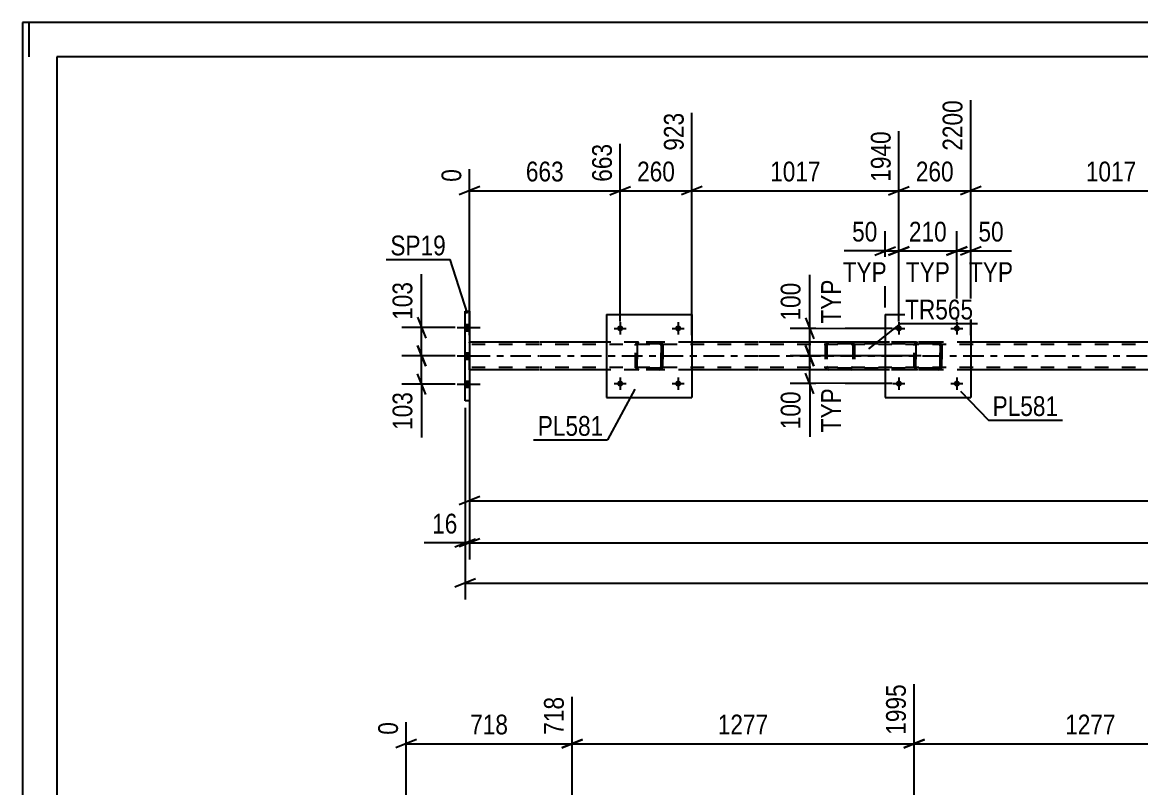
# Model space of a CAD drawing. Header units: millimetres. Extents: x 0 to 841, y 0 to 594.
# Drawn here: x 0 to 162, y 483.2 to 594 of the extents above; entities that cross this region are included whole.
import ezdxf

# ---------------------------------------------------------------- set-up
doc = ezdxf.new("R2010")
doc.units = ezdxf.units.MM
doc.linetypes.add('DXK_LINE_DOT2', pattern=[3.9198, 1.9599, -1.9599])
doc.linetypes.add('DXK_LINE_DOT3', pattern=[5.9187, 2.979, -0.9799, 0.9799, -0.9799])
doc.styles.add('Arial Narrow', font='ARIALN.TTF', dxfattribs={"height": 0.2})

# ---------------------------------------------------------------- blocks, each defined once
blk = doc.blocks.new('Unknown-103609051-1133')
at = {"color": 5, "linetype": 'Continuous'}
for p, q in [((841, 594), (0, 594)), ((0, 594), (0, 0)), ((1, 589), (1, 594)), ((836, 589), (5, 589)), ((5, 589), (5, 5))]:
    blk.add_line(p, q, dxfattribs=at)
blk = doc.blocks.new('Part-103609051-5536 - 5463')
at = {"color": 2, "linetype": 'Continuous'}
for p, q in [((84.6, 551.69), (84.6, 539.69)), ((84.6, 551.69), (97, 551.69)), ((97, 551.69), (97, 539.69)), ((84.6, 539.69), (97, 539.69))]:
    blk.add_line(p, q, dxfattribs=at)
blk = doc.blocks.new('Bolt-103609051-5504 - 5463')
at = {"linetype": 'Continuous'}
for points in [[(87.04, 549.69, -1), (86.16, 549.69, -1)], [(95.44, 549.69, -1), (94.56, 549.69, -1)]]:
    blk.add_hatch(color=1, dxfattribs=at).paths.add_polyline_path(points)
at = {"color": 1, "linetype": 'Continuous'}
for p, q in [((85.72, 549.69), (87.48, 549.69)), ((86.6, 550.57), (86.6, 548.81)), ((94.12, 549.69), (95.88, 549.69)), ((95, 550.57), (95, 548.81))]:
    blk.add_line(p, q, dxfattribs=at)
blk = doc.blocks.new('Bolt-103609051-5505 - 5463')
at = {"linetype": 'Continuous'}
for points in [[(87.04, 541.69, -1), (86.16, 541.69, -1)], [(95.44, 541.69, -1), (94.56, 541.69, -1)]]:
    blk.add_hatch(color=1, dxfattribs=at).paths.add_polyline_path(points)
at = {"color": 1, "linetype": 'Continuous'}
for p, q in [((85.72, 541.69), (87.48, 541.69)), ((86.6, 542.57), (86.6, 540.81)), ((94.12, 541.69), (95.88, 541.69)), ((95, 542.57), (95, 540.81))]:
    blk.add_line(p, q, dxfattribs=at)
blk = doc.blocks.new('Bolt-103609051-5506 - 5463')
at = {"linetype": 'Continuous'}
for points in [[(127.42, 549.69, -1), (126.54, 549.69, -1)], [(135.82, 549.69, -1), (134.94, 549.69, -1)]]:
    blk.add_hatch(color=1, dxfattribs=at).paths.add_polyline_path(points)
at = {"color": 1, "linetype": 'Continuous'}
for p, q in [((126.1, 549.69), (127.86, 549.69)), ((126.98, 550.57), (126.98, 548.81)), ((134.5, 549.69), (136.26, 549.69)), ((135.38, 550.57), (135.38, 548.81))]:
    blk.add_line(p, q, dxfattribs=at)
blk = doc.blocks.new('Bolt-103609051-5507 - 5463')
at = {"linetype": 'Continuous'}
for points in [[(127.42, 541.69, -1), (126.54, 541.69, -1)], [(135.82, 541.69, -1), (134.94, 541.69, -1)]]:
    blk.add_hatch(color=1, dxfattribs=at).paths.add_polyline_path(points)
at = {"color": 1, "linetype": 'Continuous'}
for p, q in [((126.1, 541.69), (127.86, 541.69)), ((126.98, 542.57), (126.98, 540.81)), ((134.5, 541.69), (136.26, 541.69)), ((135.38, 542.57), (135.38, 540.81))]:
    blk.add_line(p, q, dxfattribs=at)
blk = doc.blocks.new('Part-103609051-5643 - 5463')
at = {"color": 7, "linetype": 'DXK_LINE_DOT2'}
for p, q in [((116.81, 547.69), (116.61, 547.66)), ((131.8, 547.69), (116.81, 547.69)), ((120.24, 547.66), (120.04, 547.69)), ((116.32, 547.35), (116.3, 547.21)), ((116.3, 547.21), (116.3, 544.17)), ((116.34, 547.4), (116.32, 547.35)), ((116.55, 547.21), (116.57, 547.3)), ((116.55, 547.21), (116.55, 544.17)), ((116.57, 547.3), (116.63, 547.38)), ((116.63, 547.38), (116.71, 547.43)), ((116.71, 547.43), (116.81, 547.45)), ((131.8, 547.45), (116.81, 547.45)), ((120.04, 547.45), (120.14, 547.43)), ((120.14, 547.43), (120.22, 547.38)), ((120.22, 547.38), (120.28, 547.3)), ((120.28, 547.3), (120.3, 547.21)), ((120.3, 547.21), (120.3, 544.17)), ((120.52, 547.35), (120.51, 547.4)), ((120.55, 547.21), (120.52, 547.35)), ((120.55, 547.21), (120.55, 544.17)), ((116.3, 544.17), (116.31, 544.09)), ((116.31, 544.09), (116.34, 543.99)), ((116.57, 544.11), (116.55, 544.17)), ((116.57, 544.08), (116.57, 544.11)), ((116.63, 544), (116.57, 544.08)), ((116.61, 543.73), (116.81, 543.69)), ((116.71, 543.95), (116.63, 544)), ((116.81, 543.93), (116.71, 543.95)), ((131.8, 543.93), (116.81, 543.93)), ((131.8, 543.69), (116.81, 543.69)), ((120.14, 543.95), (120.04, 543.93)), ((120.04, 543.69), (120.24, 543.73)), ((120.22, 544), (120.14, 543.95)), ((120.28, 544.08), (120.22, 544)), ((120.28, 544.11), (120.3, 544.17)), ((120.28, 544.08), (120.28, 544.11)), ((120.51, 543.99), (120.53, 544.09)), ((120.53, 544.09), (120.55, 544.17))]:
    blk.add_line(p, q, dxfattribs=at)
for centre, start, end in [((116.79, 547.19), 110.7583, 155.6801), ((120.06, 547.19), 24.3199, 69.2417), ((116.79, 544.19), 204.3199, 249.2417)]:
    blk.add_arc(centre, 0.496, start, end, dxfattribs=at)
blk = doc.blocks.new('Part-103609051-5537 - 5463')
at = {"color": 7, "linetype": 'DXK_LINE_DOT2'}
for p, q in [((89.09, 547.66), (89.28, 547.69)), ((89.28, 547.69), (89.09, 547.66)), ((92.32, 547.69), (89.28, 547.69)), ((92.32, 547.69), (92.5, 547.66)), ((92.5, 547.66), (92.32, 547.69)), ((88.8, 547.21), (88.83, 547.4)), ((88.83, 547.4), (88.8, 547.21)), ((88.8, 544.17), (88.8, 547.21)), ((88.8, 547.21), (88.8, 547.21)), ((88.8, 544.17), (88.8, 547.21)), ((89.04, 547.21), (89.05, 547.3)), ((89.05, 547.3), (89.04, 547.21)), ((89.04, 544.17), (89.04, 547.21)), ((89.04, 547.21), (89.04, 547.21)), ((89.04, 547.21), (89.04, 544.17)), ((89.05, 547.3), (89.11, 547.38)), ((89.11, 547.38), (89.05, 547.3)), ((89.11, 547.38), (89.18, 547.43)), ((89.18, 547.43), (89.11, 547.38)), ((89.28, 547.45), (89.18, 547.43)), ((92.32, 547.45), (89.28, 547.45)), ((92.32, 547.45), (92.41, 547.43)), ((92.41, 547.43), (92.49, 547.38)), ((92.49, 547.38), (92.41, 547.43)), ((92.49, 547.38), (92.54, 547.3)), ((92.54, 547.3), (92.49, 547.38)), ((92.54, 547.3), (92.56, 547.21)), ((92.56, 547.21), (92.54, 547.3)), ((92.56, 544.17), (92.56, 547.21)), ((92.56, 547.21), (92.56, 547.21)), ((92.56, 547.21), (92.56, 544.17)), ((92.76, 547.4), (92.8, 547.21)), ((92.8, 547.21), (92.76, 547.4)), ((92.8, 544.17), (92.8, 547.21)), ((92.8, 547.21), (92.8, 547.21)), ((92.8, 547.21), (92.8, 544.17)), ((88.8, 544.17), (88.8, 544.17)), ((88.83, 543.99), (88.8, 544.17)), ((88.8, 544.17), (88.83, 543.99)), ((89.04, 544.17), (89.04, 544.17)), ((89.05, 544.08), (89.04, 544.17)), ((89.04, 544.17), (89.05, 544.08)), ((89.11, 544), (89.05, 544.08)), ((89.05, 544.08), (89.11, 544)), ((89.28, 543.69), (89.09, 543.73)), ((89.09, 543.73), (89.28, 543.69)), ((89.18, 543.95), (89.11, 544)), ((89.11, 544), (89.18, 543.95)), ((89.28, 543.93), (89.18, 543.95)), ((92.32, 543.93), (89.28, 543.93)), ((92.32, 543.69), (89.28, 543.69)), ((92.41, 543.95), (92.32, 543.93)), ((92.5, 543.73), (92.32, 543.69)), ((92.32, 543.69), (92.5, 543.73)), ((92.49, 544), (92.41, 543.95)), ((92.41, 543.95), (92.49, 544)), ((92.54, 544.08), (92.49, 544)), ((92.49, 544), (92.54, 544.08)), ((92.56, 544.17), (92.54, 544.08)), ((92.54, 544.08), (92.56, 544.17)), ((92.56, 544.17), (92.56, 544.17)), ((92.8, 544.17), (92.76, 543.99)), ((92.76, 543.99), (92.8, 544.17)), ((92.8, 544.17), (92.8, 544.17))]:
    blk.add_line(p, q, dxfattribs=at)
at = {"color": 7, "linetype": 'DXK_LINE_DOT3'}
blk.add_line((90.8, 545.69), (90.8, 545.69), dxfattribs=at)
at = {"color": 7, "linetype": 'DXK_LINE_DOT2'}
for centre, start, end in [((89.28, 547.21), 112.5, 157.5), ((89.28, 547.21), 112.5, 157.5), ((92.32, 547.21), 22.5, 67.5), ((92.32, 547.21), 22.5, 67.5), ((89.28, 544.17), 202.5, 247.5), ((89.28, 544.17), 202.5, 247.5), ((92.32, 544.17), 292.5, 337.5), ((92.32, 544.17), 292.5, 337.5)]:
    blk.add_arc(centre, 0.48, start, end, dxfattribs=at)
blk = doc.blocks.new('Part-103609051-5542 - 5463')
at = {"color": 2, "linetype": 'Continuous'}
for p, q in [((124.98, 551.69), (124.98, 539.69)), ((124.98, 551.69), (137.38, 551.69)), ((137.38, 551.69), (137.38, 539.69)), ((124.98, 539.69), (137.38, 539.69))]:
    blk.add_line(p, q, dxfattribs=at)
blk = doc.blocks.new('Part-103609051-5543 - 5463')
at = {"color": 7, "linetype": 'DXK_LINE_DOT2'}
for p, q in [((129.47, 547.66), (129.66, 547.69)), ((129.66, 547.69), (129.47, 547.66)), ((132.7, 547.69), (129.66, 547.69)), ((132.7, 547.69), (132.88, 547.66)), ((132.88, 547.66), (132.7, 547.69)), ((129.18, 547.21), (129.21, 547.4)), ((129.21, 547.4), (129.18, 547.21)), ((129.18, 544.17), (129.18, 547.21)), ((129.18, 547.21), (129.18, 547.21)), ((129.18, 544.17), (129.18, 547.21)), ((129.42, 547.21), (129.43, 547.3)), ((129.43, 547.3), (129.42, 547.21)), ((129.42, 544.17), (129.42, 547.21)), ((129.42, 547.21), (129.42, 547.21)), ((129.42, 547.21), (129.42, 544.17)), ((129.43, 547.3), (129.49, 547.38)), ((129.49, 547.38), (129.43, 547.3)), ((129.49, 547.38), (129.56, 547.43)), ((129.56, 547.43), (129.49, 547.38)), ((129.66, 547.45), (129.56, 547.43)), ((132.7, 547.45), (129.66, 547.45)), ((132.7, 547.45), (132.79, 547.43)), ((132.79, 547.43), (132.87, 547.38)), ((132.87, 547.38), (132.79, 547.43)), ((132.87, 547.38), (132.92, 547.3)), ((132.92, 547.3), (132.87, 547.38)), ((132.92, 547.3), (132.94, 547.21)), ((132.94, 547.21), (132.92, 547.3)), ((132.94, 544.17), (132.94, 547.21)), ((132.94, 547.21), (132.94, 547.21)), ((132.94, 547.21), (132.94, 544.17)), ((133.14, 547.4), (133.18, 547.21)), ((133.18, 547.21), (133.14, 547.4)), ((133.18, 544.17), (133.18, 547.21)), ((133.18, 547.21), (133.18, 547.21)), ((133.18, 547.21), (133.18, 544.17)), ((129.18, 544.17), (129.18, 544.17)), ((129.21, 543.99), (129.18, 544.17)), ((129.18, 544.17), (129.21, 543.99)), ((129.42, 544.17), (129.42, 544.17)), ((129.43, 544.08), (129.42, 544.17)), ((129.42, 544.17), (129.43, 544.08)), ((129.49, 544), (129.43, 544.08)), ((129.43, 544.08), (129.49, 544)), ((129.66, 543.69), (129.47, 543.73)), ((129.47, 543.73), (129.66, 543.69)), ((129.56, 543.95), (129.49, 544)), ((129.49, 544), (129.56, 543.95)), ((129.66, 543.93), (129.56, 543.95)), ((132.7, 543.93), (129.66, 543.93)), ((132.7, 543.69), (129.66, 543.69)), ((132.79, 543.95), (132.7, 543.93)), ((132.88, 543.73), (132.7, 543.69)), ((132.7, 543.69), (132.88, 543.73)), ((132.87, 544), (132.79, 543.95)), ((132.79, 543.95), (132.87, 544)), ((132.92, 544.08), (132.87, 544)), ((132.87, 544), (132.92, 544.08)), ((132.94, 544.17), (132.92, 544.08)), ((132.92, 544.08), (132.94, 544.17)), ((132.94, 544.17), (132.94, 544.17)), ((133.18, 544.17), (133.14, 543.99)), ((133.14, 543.99), (133.18, 544.17)), ((133.18, 544.17), (133.18, 544.17))]:
    blk.add_line(p, q, dxfattribs=at)
at = {"color": 7, "linetype": 'DXK_LINE_DOT3'}
blk.add_line((131.18, 545.69), (131.18, 545.69), dxfattribs=at)
at = {"color": 7, "linetype": 'DXK_LINE_DOT2'}
for centre, start, end in [((129.66, 547.21), 112.5, 157.5), ((129.66, 547.21), 112.5, 157.5), ((132.7, 547.21), 22.5, 67.5), ((132.7, 547.21), 22.5, 67.5), ((129.66, 544.17), 202.5, 247.5), ((129.66, 544.17), 202.5, 247.5), ((132.7, 544.17), 292.5, 337.5), ((132.7, 544.17), 292.5, 337.5)]:
    blk.add_arc(centre, 0.48, start, end, dxfattribs=at)
blk = doc.blocks.new('Bolt-103609051-5697 - 5463')
at = {"linetype": 'Continuous'}
for points in [[(64.78, 549.35), (64.78, 550.23), (64.14, 550.23), (64.14, 549.35)], [(64.78, 549.35), (64.78, 550.23), (64.14, 550.23), (64.14, 549.35)], [(64.78, 549.35), (64.78, 550.23), (64.14, 550.23), (64.14, 549.35)], [(64.78, 545.25), (64.78, 546.13), (64.14, 546.13), (64.14, 545.25)], [(64.78, 545.25), (64.78, 546.13), (64.14, 546.13), (64.14, 545.25)], [(64.78, 541.15), (64.78, 542.03), (64.14, 542.03), (64.14, 541.15)], [(64.78, 541.15), (64.78, 542.03), (64.14, 542.03), (64.14, 541.15)], [(64.78, 541.15), (64.78, 542.03), (64.14, 542.03), (64.14, 541.15)]]:
    blk.add_hatch(color=1, dxfattribs=at).paths.add_polyline_path(points)
at = {"color": 1, "linetype": 'Continuous'}
for p, q in [((62.98, 549.79), (66.3, 549.79)), ((62.98, 549.79), (66.3, 549.79)), ((62.98, 549.79), (66.3, 549.79)), ((64.14, 550.23), (64.78, 550.23)), ((64.14, 550.23), (64.78, 550.23)), ((64.14, 550.23), (64.78, 550.23)), ((64.14, 549.35), (64.78, 549.35)), ((64.14, 549.35), (64.78, 549.35)), ((64.14, 549.35), (64.78, 549.35)), ((64.14, 546.13), (64.78, 546.13)), ((64.14, 546.13), (64.78, 546.13)), ((62.98, 545.69), (66.3, 545.69)), ((62.98, 545.69), (66.3, 545.69)), ((64.14, 545.25), (64.78, 545.25)), ((64.14, 545.25), (64.78, 545.25)), ((62.98, 541.59), (66.3, 541.59)), ((62.98, 541.59), (66.3, 541.59)), ((62.98, 541.59), (66.3, 541.59)), ((64.14, 542.03), (64.78, 542.03)), ((64.14, 542.03), (64.78, 542.03)), ((64.14, 542.03), (64.78, 542.03)), ((64.14, 541.15), (64.78, 541.15)), ((64.14, 541.15), (64.78, 541.15)), ((64.14, 541.15), (64.78, 541.15))]:
    blk.add_line(p, q, dxfattribs=at)
blk = doc.blocks.new('Part-103609051-5648 - 5463')
at = {"color": 2, "linetype": 'Continuous'}
for p, q in [((64.14, 552.19), (64.78, 552.19)), ((64.14, 539.19), (64.14, 552.19)), ((64.78, 552.19), (64.78, 539.19)), ((64.78, 539.19), (64.14, 539.19))]:
    blk.add_line(p, q, dxfattribs=at)
blk = doc.blocks.new('Part-103609051-5702 - 5463')
at = {"color": 2, "linetype": 'Continuous'}
for p, q in [((74.9, 547.69), (64.78, 547.69)), ((84.6, 547.69), (75, 547.69)), ((106.6, 547.69), (97, 547.69)), ((124.98, 547.69), (106.7, 547.69)), ((176.06, 547.69), (137.38, 547.69)), ((74.9, 543.69), (64.78, 543.69)), ((84.6, 543.69), (75, 543.69)), ((106.6, 543.69), (97, 543.69)), ((124.98, 543.69), (106.7, 543.69)), ((176.06, 543.69), (137.38, 543.69))]:
    blk.add_line(p, q, dxfattribs=at)
at = {"color": 7, "linetype": 'DXK_LINE_DOT2'}
for p, q in [((64.78, 543.69), (64.78, 547.69)), ((97, 547.69), (84.6, 547.69)), ((137.38, 547.69), (124.98, 547.69)), ((74.9, 547.37), (64.78, 547.37)), ((106.6, 547.37), (75, 547.37)), ((608.1, 547.37), (106.7, 547.37)), ((74.9, 544.01), (64.78, 544.01)), ((106.6, 544.01), (75, 544.01)), ((97, 543.69), (84.6, 543.69)), ((608.1, 544.01), (106.7, 544.01)), ((137.38, 543.69), (124.98, 543.69))]:
    blk.add_line(p, q, dxfattribs=at)
at = {"color": 7, "linetype": 'DXK_LINE_DOT3'}
for p, q in [((64.78, 545.69), (74.9, 545.69)), ((75, 545.69), (106.6, 545.69)), ((106.7, 545.69), (608.1, 545.69))]:
    blk.add_line(p, q, dxfattribs=at)
blk = doc.blocks.new('StraightDimension-103609051-14815 - 5463')
at = {"color": 7, "linetype": 'Continuous'}
for p, q in [((86.6, 550.69), (86.6, 576.41)), ((64.78, 548.69), (64.78, 572.75)), ((66.28, 570.22), (63.28, 569.02)), ((64.78, 569.62), (86.6, 569.62)), ((85.1, 569.02), (88.1, 570.22))]:
    blk.add_line(p, q, dxfattribs=at)
at = {"color": 0, "linetype": 'Continuous'}
for points in [[(86, 577.01), (81.8, 577.01), (81.8, 570.32), (86, 570.32)], [(64.18, 573.35), (59.98, 573.35), (59.98, 570.32), (64.18, 570.32)]]:
    blk.add_wipeout(points, dxfattribs=at)
at = {"color": 0}
blk.add_wipeout([(79.03, 570.37), (79.03, 574.57), (72.34, 574.57), (72.34, 570.37)], dxfattribs=at)
at = {"color": 3, "linetype": 'Continuous', "style": 'Arial Narrow'}
for s, height, p in [('663', 2.863, (85.4, 570.92)), ('0', 2.86, (63.58, 570.92))]:
    blk.add_text(s, height=height, rotation=90.0002, dxfattribs=at).set_placement(p)
at = {"color": 3, "style": 'Arial Narrow'}
blk.add_text('663', height=2.863, dxfattribs=at).set_placement((72.94, 570.97))
blk = doc.blocks.new('StraightDimension-103609051-5755 - 5463')
at = {"color": 7, "linetype": 'Continuous'}
for p, q in [((113.47, 551.19), (114.67, 548.19)), ((125.98, 549.69), (111.22, 549.69)), ((114.07, 545.69), (114.07, 549.69)), ((114.67, 544.19), (113.47, 547.19)), ((130.18, 545.69), (111.22, 545.69))]:
    blk.add_line(p, q, dxfattribs=at)
at = {"color": 0, "linetype": 'Continuous'}
blk.add_wipeout([(119.17, 557.36), (114.97, 557.36), (114.97, 549.77), (119.17, 549.77)], dxfattribs=at)
at = {"color": 0}
blk.add_wipeout([(113.32, 556.9), (109.12, 556.9), (109.12, 550.22), (113.32, 550.22)], dxfattribs=at)
at = {"color": 7, "linetype": 'Continuous'}
blk.add_line((114.07, 549.69), (114.07, 557.43), dxfattribs=at)
blk.add_line((114.07, 549.69), (114.07, 557.43), dxfattribs=at)
at = {"color": 3, "style": 'Arial Narrow'}
blk.add_text('100', height=2.863, rotation=90.0002, dxfattribs=at).set_placement((112.72, 550.82))
at = {"color": 3, "linetype": 'Continuous', "style": 'Arial Narrow'}
blk.add_text('TYP', height=2.863, rotation=90.0002, dxfattribs=at).set_placement((118.57, 550.37))
blk = doc.blocks.new('StraightDimension-103609051-6337 - 5463')
at = {"color": 7, "linetype": 'Continuous'}
for p, q in [((64.78, 538.19), (64.78, 516.23)), ((66.28, 519.23), (63.28, 518.03)), ((64.78, 518.63), (771.24, 518.63))]:
    blk.add_line(p, q, dxfattribs=at)
blk = doc.blocks.new('StraightDimension-103609051-5801 - 5463')
at = {"color": 7, "linetype": 'Continuous'}
for p, q in [((135.38, 550.69), (135.38, 563.76)), ((137.38, 552.69), (137.38, 563.76)), ((133.88, 560.31), (136.88, 561.51)), ((135.38, 560.91), (137.38, 560.91)), ((138.88, 561.51), (135.88, 560.31))]:
    blk.add_line(p, q, dxfattribs=at)
at = {"color": 0}
blk.add_wipeout([(142.76, 561.66), (142.76, 565.86), (137.9, 565.86), (137.9, 561.66)], dxfattribs=at)
at = {"color": 0, "linetype": 'Continuous'}
blk.add_wipeout([(144.12, 555.81), (144.12, 560.01), (136.53, 560.01), (136.53, 555.81)], dxfattribs=at)
at = {"color": 7, "linetype": 'Continuous'}
blk.add_line((137.38, 560.91), (143.28, 560.91), dxfattribs=at)
blk.add_line((137.38, 560.91), (143.28, 560.91), dxfattribs=at)
at = {"color": 3, "style": 'Arial Narrow'}
blk.add_text('50', height=2.863, dxfattribs=at).set_placement((138.5, 562.26))
at = {"color": 3, "linetype": 'Continuous', "style": 'Arial Narrow'}
blk.add_text('TYP', height=2.863, dxfattribs=at).set_placement((137.13, 556.41))
blk = doc.blocks.new('StraightDimension-103609051-6306 - 5463')
at = {"color": 7, "linetype": 'Continuous'}
for p, q in [((57.24, 547.19), (58.44, 544.19)), ((62.68, 545.69), (54.99, 545.69)), ((57.84, 541.59), (57.84, 545.69)), ((58.44, 540.09), (57.24, 543.09)), ((62.68, 541.59), (54.99, 541.59))]:
    blk.add_line(p, q, dxfattribs=at)
at = {"color": 0}
blk.add_wipeout([(57.09, 541.07), (52.89, 541.07), (52.89, 534.38), (57.09, 534.38)], dxfattribs=at)
at = {"color": 7, "linetype": 'Continuous'}
blk.add_line((57.84, 541.59), (57.84, 533.86), dxfattribs=at)
blk.add_line((57.84, 541.59), (57.84, 533.86), dxfattribs=at)
at = {"color": 3, "style": 'Arial Narrow'}
blk.add_text('103', height=2.863, rotation=90.0002, dxfattribs=at).set_placement((56.49, 534.98))
blk = doc.blocks.new('StraightDimension-103609051-6400 - 5463')
at = {"color": 7, "linetype": 'Continuous'}
for p, q in [((64.78, 542.69), (64.78, 522.32)), ((66.28, 525.32), (63.28, 524.12)), ((64.78, 524.72), (714.71, 524.72))]:
    blk.add_line(p, q, dxfattribs=at)
blk = doc.blocks.new('StraightDimension-103609051-5739 - 5463')
at = {"color": 7, "linetype": 'Continuous'}
for p, q in [((113.47, 547.19), (114.67, 544.19)), ((130.18, 545.69), (111.22, 545.69)), ((114.07, 541.69), (114.07, 545.69)), ((114.67, 540.19), (113.47, 543.19)), ((125.98, 541.69), (111.22, 541.69))]:
    blk.add_line(p, q, dxfattribs=at)
at = {"color": 0}
blk.add_wipeout([(113.32, 541.17), (109.12, 541.17), (109.12, 534.48), (113.32, 534.48)], dxfattribs=at)
at = {"color": 0, "linetype": 'Continuous'}
blk.add_wipeout([(119.17, 541.62), (114.97, 541.62), (114.97, 534.03), (119.17, 534.03)], dxfattribs=at)
at = {"color": 7, "linetype": 'Continuous'}
blk.add_line((114.07, 541.69), (114.07, 533.96), dxfattribs=at)
blk.add_line((114.07, 541.69), (114.07, 533.96), dxfattribs=at)
at = {"color": 3, "style": 'Arial Narrow'}
blk.add_text('100', height=2.863, rotation=90.0002, dxfattribs=at).set_placement((112.72, 535.08))
at = {"color": 3, "linetype": 'Continuous', "style": 'Arial Narrow'}
blk.add_text('TYP', height=2.863, rotation=90.0002, dxfattribs=at).set_placement((118.57, 534.63))
blk = doc.blocks.new('StraightDimension-103609051-5772 - 5463')
at = {"color": 7, "linetype": 'Continuous'}
for p, q in [((124.98, 552.69), (124.98, 563.76)), ((126.98, 550.69), (126.98, 563.76)), ((123.48, 560.31), (126.48, 561.51)), ((124.98, 560.91), (126.98, 560.91)), ((128.48, 561.51), (125.48, 560.31))]:
    blk.add_line(p, q, dxfattribs=at)
at = {"color": 0}
blk.add_wipeout([(124.45, 561.66), (124.45, 565.86), (119.6, 565.86), (119.6, 561.66)], dxfattribs=at)
at = {"color": 0, "linetype": 'Continuous'}
blk.add_wipeout([(125.82, 555.81), (125.82, 560.01), (118.23, 560.01), (118.23, 555.81)], dxfattribs=at)
at = {"color": 7, "linetype": 'Continuous'}
blk.add_line((124.98, 560.91), (119.07, 560.91), dxfattribs=at)
blk.add_line((124.98, 560.91), (119.07, 560.91), dxfattribs=at)
at = {"color": 3, "style": 'Arial Narrow'}
blk.add_text('50', height=2.863, dxfattribs=at).set_placement((120.2, 562.26))
at = {"color": 3, "linetype": 'Continuous', "style": 'Arial Narrow'}
blk.add_text('TYP', height=2.863, dxfattribs=at).set_placement((118.83, 556.41))
blk = doc.blocks.new('StraightDimension-103609051-5785 - 5463')
at = {"color": 7, "linetype": 'Continuous'}
for p, q in [((126.98, 550.69), (126.98, 563.76)), ((135.38, 550.69), (135.38, 563.76)), ((125.48, 560.31), (128.48, 561.51)), ((126.98, 560.91), (135.38, 560.91)), ((136.88, 561.51), (133.88, 560.31))]:
    blk.add_line(p, q, dxfattribs=at)
at = {"color": 0}
blk.add_wipeout([(134.52, 561.66), (134.52, 565.86), (127.83, 565.86), (127.83, 561.66)], dxfattribs=at)
at = {"color": 0, "linetype": 'Continuous'}
blk.add_wipeout([(134.97, 555.81), (134.97, 560.01), (127.38, 560.01), (127.38, 555.81)], dxfattribs=at)
at = {"color": 3, "style": 'Arial Narrow'}
blk.add_text('210', height=2.863, dxfattribs=at).set_placement((128.43, 562.26))
at = {"color": 3, "linetype": 'Continuous', "style": 'Arial Narrow'}
blk.add_text('TYP', height=2.863, dxfattribs=at).set_placement((127.98, 556.41))
blk = doc.blocks.new('StraightDimension-103609051-6316 - 5463')
at = {"color": 7, "linetype": 'Continuous'}
for p, q in [((57.24, 551.29), (58.44, 548.29)), ((62.68, 549.79), (54.99, 549.79)), ((57.84, 545.69), (57.84, 549.79)), ((58.44, 544.19), (57.24, 547.19)), ((62.68, 545.69), (54.99, 545.69))]:
    blk.add_line(p, q, dxfattribs=at)
at = {"color": 0}
blk.add_wipeout([(57.09, 557), (52.89, 557), (52.89, 550.32), (57.09, 550.32)], dxfattribs=at)
at = {"color": 7, "linetype": 'Continuous'}
blk.add_line((57.84, 549.79), (57.84, 557.53), dxfattribs=at)
blk.add_line((57.84, 549.79), (57.84, 557.53), dxfattribs=at)
at = {"color": 3, "style": 'Arial Narrow'}
blk.add_text('103', height=2.863, rotation=90.0002, dxfattribs=at).set_placement((56.49, 550.92))
blk = doc.blocks.new('StraightDimension-103609051-6327 - 5463')
at = {"color": 7, "linetype": 'Continuous'}
for p, q in [((64.14, 538.19), (64.14, 516.23)), ((64.78, 538.19), (64.78, 516.23)), ((62.64, 518.03), (65.64, 519.23)), ((66.28, 519.23), (63.28, 518.03)), ((64.14, 518.63), (64.78, 518.63))]:
    blk.add_line(p, q, dxfattribs=at)
at = {"color": 0}
blk.add_wipeout([(63.61, 519.38), (63.61, 523.58), (58.76, 523.58), (58.76, 519.38)], dxfattribs=at)
at = {"color": 7, "linetype": 'Continuous'}
blk.add_line((64.14, 518.63), (58.23, 518.63), dxfattribs=at)
blk.add_line((64.14, 518.63), (58.23, 518.63), dxfattribs=at)
at = {"color": 3, "style": 'Arial Narrow'}
blk.add_text('16', height=2.863, dxfattribs=at).set_placement((59.36, 519.98))
blk = doc.blocks.new('StraightDimension-103609051-6358 - 5463')
at = {"color": 7, "linetype": 'Continuous'}
for p, q in [((64.14, 538.19), (64.14, 510.4)), ((65.64, 513.4), (62.64, 512.2)), ((64.14, 512.8), (771.24, 512.8))]:
    blk.add_line(p, q, dxfattribs=at)
blk = doc.blocks.new('StraightDimension-103609051-14811 - 5463')
at = {"color": 7, "linetype": 'Continuous'}
for p, q in [((137.38, 548.69), (137.38, 582.74)), ((178.06, 550.69), (178.06, 578.24)), ((138.88, 570.22), (135.88, 569.02)), ((137.38, 569.62), (178.06, 569.62)), ((176.56, 569.02), (179.56, 570.22))]:
    blk.add_line(p, q, dxfattribs=at)
at = {"color": 0, "linetype": 'Continuous'}
blk.add_wipeout([(177.46, 578.84), (173.26, 578.84), (173.26, 570.32), (177.46, 570.32)], dxfattribs=at)
at = {"color": 0}
blk.add_wipeout([(161.97, 570.37), (161.97, 574.57), (153.46, 574.57), (153.46, 570.37)], dxfattribs=at)
at = {"color": 3, "linetype": 'Continuous', "style": 'Arial Narrow'}
blk.add_text('3217', height=2.863, rotation=90.0002, dxfattribs=at).set_placement((176.86, 570.92))
at = {"color": 3, "style": 'Arial Narrow'}
blk.add_text('1017', height=2.863, dxfattribs=at).set_placement((154.06, 570.97))
blk = doc.blocks.new('StraightDimension-103609051-14812 - 5463')
at = {"color": 7, "linetype": 'Continuous'}
for p, q in [((137.38, 548.69), (137.38, 582.74)), ((126.98, 550.69), (126.98, 578.24)), ((125.48, 569.02), (128.48, 570.22)), ((126.98, 569.62), (137.38, 569.62)), ((138.88, 570.22), (135.88, 569.02))]:
    blk.add_line(p, q, dxfattribs=at)
at = {"color": 0}
blk.add_wipeout([(135.52, 570.37), (135.52, 574.57), (128.83, 574.57), (128.83, 570.37)], dxfattribs=at)
at = {"color": 3, "style": 'Arial Narrow'}
blk.add_text('260', height=2.863, dxfattribs=at).set_placement((129.43, 570.97))
at = {"color": 0, "linetype": 'Continuous'}
blk.add_wipeout([(136.78, 583.34), (132.58, 583.34), (132.58, 574.82), (136.78, 574.82)], dxfattribs=at)
at = {"color": 3, "linetype": 'Continuous', "style": 'Arial Narrow'}
blk.add_text('2200', height=2.863, rotation=90.0002, dxfattribs=at).set_placement((136.18, 575.42))
blk = doc.blocks.new('StraightDimension-103609051-14813 - 5463')
at = {"color": 7, "linetype": 'Continuous'}
for p, q in [((97, 548.69), (97, 580.91)), ((126.98, 550.69), (126.98, 578.24)), ((98.5, 570.22), (95.5, 569.02)), ((97, 569.62), (126.98, 569.62)), ((125.48, 569.02), (128.48, 570.22))]:
    blk.add_line(p, q, dxfattribs=at)
at = {"color": 0, "linetype": 'Continuous'}
blk.add_wipeout([(126.38, 578.84), (122.18, 578.84), (122.18, 570.32), (126.38, 570.32)], dxfattribs=at)
at = {"color": 0}
blk.add_wipeout([(116.24, 570.37), (116.24, 574.57), (107.73, 574.57), (107.73, 570.37)], dxfattribs=at)
at = {"color": 3, "linetype": 'Continuous', "style": 'Arial Narrow'}
blk.add_text('1940', height=2.863, rotation=90.0002, dxfattribs=at).set_placement((125.78, 570.92))
at = {"color": 3, "style": 'Arial Narrow'}
blk.add_text('1017', height=2.863, dxfattribs=at).set_placement((108.33, 570.97))
blk = doc.blocks.new('StraightDimension-103609051-14814 - 5463')
at = {"color": 7, "linetype": 'Continuous'}
for p, q in [((97, 548.69), (97, 580.91)), ((86.6, 550.69), (86.6, 576.41)), ((85.1, 569.02), (88.1, 570.22)), ((86.6, 569.62), (97, 569.62)), ((98.5, 570.22), (95.5, 569.02))]:
    blk.add_line(p, q, dxfattribs=at)
at = {"color": 0}
blk.add_wipeout([(95.14, 570.37), (95.14, 574.57), (88.45, 574.57), (88.45, 570.37)], dxfattribs=at)
at = {"color": 3, "style": 'Arial Narrow'}
blk.add_text('260', height=2.863, dxfattribs=at).set_placement((89.05, 570.97))
at = {"color": 0, "linetype": 'Continuous'}
blk.add_wipeout([(96.4, 581.51), (92.2, 581.51), (92.2, 574.82), (96.4, 574.82)], dxfattribs=at)
at = {"color": 3, "linetype": 'Continuous', "style": 'Arial Narrow'}
blk.add_text('923', height=2.863, rotation=90.0002, dxfattribs=at).set_placement((95.8, 575.42))
blk = doc.blocks.new('StraightDimension-103609051-14133 - 3646')
at = {"color": 7, "linetype": 'Continuous'}
for p, q in [((79.63, 448.38), (79.63, 496.32)), ((55.61, 440.53), (55.61, 492.67)), ((57.11, 490.14), (54.11, 488.94)), ((55.61, 489.54), (79.63, 489.54)), ((78.13, 488.94), (81.13, 490.14))]:
    blk.add_line(p, q, dxfattribs=at)
at = {"color": 0, "linetype": 'Continuous'}
for points in [[(79.03, 496.92), (74.83, 496.92), (74.83, 490.24), (79.03, 490.24)], [(55.01, 493.27), (50.81, 493.27), (50.81, 490.24), (55.01, 490.24)]]:
    blk.add_wipeout(points, dxfattribs=at)
at = {"color": 0}
blk.add_wipeout([(70.96, 490.29), (70.96, 494.49), (64.27, 494.49), (64.27, 490.29)], dxfattribs=at)
at = {"color": 3, "linetype": 'Continuous', "style": 'Arial Narrow'}
for s, height, p in [('718', 2.863, (78.43, 490.84)), ('0', 2.86, (54.41, 490.84))]:
    blk.add_text(s, height=height, rotation=90.0002, dxfattribs=at).set_placement(p)
at = {"color": 3, "style": 'Arial Narrow'}
blk.add_text('718', height=2.863, dxfattribs=at).set_placement((64.87, 490.89))
blk = doc.blocks.new('StraightDimension-103609051-14132 - 3646')
at = {"color": 7, "linetype": 'Continuous'}
for p, q in [((129.18, 448.38), (129.18, 498.15)), ((79.63, 448.38), (79.63, 496.32)), ((81.13, 490.14), (78.13, 488.94)), ((79.63, 489.54), (129.18, 489.54)), ((127.68, 488.94), (130.68, 490.14))]:
    blk.add_line(p, q, dxfattribs=at)
at = {"color": 0, "linetype": 'Continuous'}
blk.add_wipeout([(128.58, 498.75), (124.38, 498.75), (124.38, 490.24), (128.58, 490.24)], dxfattribs=at)
at = {"color": 0}
blk.add_wipeout([(108.66, 490.29), (108.66, 494.49), (100.14, 494.49), (100.14, 490.29)], dxfattribs=at)
at = {"color": 3, "linetype": 'Continuous', "style": 'Arial Narrow'}
blk.add_text('1995', height=2.863, rotation=90.0002, dxfattribs=at).set_placement((127.98, 490.84))
at = {"color": 3, "style": 'Arial Narrow'}
blk.add_text('1277', height=2.863, dxfattribs=at).set_placement((100.74, 490.89))
blk = doc.blocks.new('StraightDimension-103609051-14131 - 3646')
at = {"color": 7, "linetype": 'Continuous'}
for p, q in [((129.18, 448.38), (129.18, 498.15)), ((180.26, 448.38), (180.26, 498.15)), ((130.68, 490.14), (127.68, 488.94)), ((129.18, 489.54), (180.26, 489.54)), ((178.76, 488.94), (181.76, 490.14))]:
    blk.add_line(p, q, dxfattribs=at)
at = {"color": 0, "linetype": 'Continuous'}
blk.add_wipeout([(179.66, 498.75), (175.46, 498.75), (175.46, 490.24), (179.66, 490.24)], dxfattribs=at)
at = {"color": 0}
blk.add_wipeout([(158.97, 490.29), (158.97, 494.49), (150.46, 494.49), (150.46, 490.29)], dxfattribs=at)
at = {"color": 3, "linetype": 'Continuous', "style": 'Arial Narrow'}
blk.add_text('3272', height=2.863, rotation=90.0002, dxfattribs=at).set_placement((179.06, 490.84))
at = {"color": 3, "style": 'Arial Narrow'}
blk.add_text('1277', height=2.863, dxfattribs=at).set_placement((151.06, 490.89))
blk = doc.blocks.new('Mark-103609051-5532 - 5463')
at = {"color": 0}
blk.add_wipeout([(84.17, 534.13), (84.17, 537.13), (74.66, 537.13), (74.66, 534.13)], dxfattribs=at)
blk.add_wipeout([(84.17, 534.13), (84.17, 537.13), (74.66, 537.13), (74.66, 534.13)], dxfattribs=at)
at = {"color": 30, "linetype": 'Continuous'}
for p in [(88.7, 540.86), (74.06, 533.53)]:
    blk.add_line(p, (84.77, 533.53), dxfattribs=at)
at = {"color": 3, "style": 'Arial Narrow'}
blk.add_text('PL581', height=2.863, dxfattribs=at).set_placement((74.66, 534.13))
blk = doc.blocks.new('Mark-103609051-5538 - 5463')
at = {"color": 0}
blk.add_wipeout([(150.06, 537), (150.06, 540), (140.55, 540), (140.55, 537)], dxfattribs=at)
blk.add_wipeout([(150.06, 537), (150.06, 540), (140.55, 540), (140.55, 537)], dxfattribs=at)
at = {"color": 30, "linetype": 'Continuous'}
for p, q in [((135.89, 540.59), (139.95, 536.4)), ((139.95, 536.4), (150.66, 536.4))]:
    blk.add_line(p, q, dxfattribs=at)
at = {"color": 3, "style": 'Arial Narrow'}
blk.add_text('PL581', height=2.863, dxfattribs=at).set_placement((140.55, 537))
blk = doc.blocks.new('Mark-103609051-5644 - 5463')
at = {"color": 0}
blk.add_wipeout([(61.35, 560.26), (61.35, 563.26), (53.31, 563.26), (53.31, 560.26)], dxfattribs=at)
blk.add_wipeout([(61.35, 560.26), (61.35, 563.26), (53.31, 563.26), (53.31, 560.26)], dxfattribs=at)
at = {"color": 30, "linetype": 'Continuous'}
for p in [(52.71, 559.66), (64.46, 551.83)]:
    blk.add_line(p, (61.95, 559.66), dxfattribs=at)
at = {"color": 3, "style": 'Arial Narrow'}
blk.add_text('SP19', height=2.863, dxfattribs=at).set_placement((53.31, 560.26))
blk = doc.blocks.new('Mark-103609051-5698 - 5463')
at = {"color": 0}
blk.add_wipeout([(137.74, 550.98), (137.74, 553.98), (127.88, 553.98), (127.88, 550.98)], dxfattribs=at)
blk.add_wipeout([(137.74, 550.98), (137.74, 553.98), (127.88, 553.98), (127.88, 550.98)], dxfattribs=at)
at = {"color": 30, "linetype": 'Continuous'}
for p, q in [((122.64, 546.74), (127.28, 550.38)), ((127.28, 550.38), (138.34, 550.38))]:
    blk.add_line(p, q, dxfattribs=at)
at = {"color": 3, "style": 'Arial Narrow'}
blk.add_text('TR565', height=2.863, dxfattribs=at).set_placement((127.88, 550.98))

msp = doc.modelspace()

# ---------------------------------------------------------------- block references
for name in ['Unknown-103609051-1133', 'Part-103609051-5648 - 5463', 'Part-103609051-5536 - 5463', 'Part-103609051-5542 - 5463', 'Bolt-103609051-5697 - 5463', 'Part-103609051-5702 - 5463', 'Bolt-103609051-5504 - 5463', 'Bolt-103609051-5506 - 5463', 'Part-103609051-5537 - 5463', 'Part-103609051-5643 - 5463', 'Part-103609051-5543 - 5463', 'Bolt-103609051-5505 - 5463', 'Bolt-103609051-5507 - 5463']:
    msp.add_blockref(name, (0, 0))

# ---------------------------------------------------------------- next in the draw order: block references
for name in ['StraightDimension-103609051-14815 - 5463', 'StraightDimension-103609051-5801 - 5463', 'StraightDimension-103609051-5755 - 5463', 'StraightDimension-103609051-6337 - 5463', 'StraightDimension-103609051-14133 - 3646']:
    msp.add_blockref(name, (0, 0))

# ---------------------------------------------------------------- next in the draw order: block references
for name in ['StraightDimension-103609051-5772 - 5463', 'StraightDimension-103609051-6306 - 5463', 'StraightDimension-103609051-14132 - 3646']:
    msp.add_blockref(name, (0, 0))

# ---------------------------------------------------------------- next in the draw order: block references
for name in ['StraightDimension-103609051-5785 - 5463', 'StraightDimension-103609051-6316 - 5463', 'StraightDimension-103609051-6400 - 5463', 'StraightDimension-103609051-14131 - 3646']:
    msp.add_blockref(name, (0, 0))

# ---------------------------------------------------------------- next in the draw order: block references
for name in ['StraightDimension-103609051-14811 - 5463', 'Mark-103609051-5644 - 5463', 'StraightDimension-103609051-5739 - 5463', 'StraightDimension-103609051-6327 - 5463']:
    msp.add_blockref(name, (0, 0))

# ---------------------------------------------------------------- next in the draw order: block references
for name in ['StraightDimension-103609051-14812 - 5463', 'StraightDimension-103609051-6358 - 5463']:
    msp.add_blockref(name, (0, 0))

# ---------------------------------------------------------------- next in the draw order: block references
for name in ['StraightDimension-103609051-14813 - 5463', 'Mark-103609051-5532 - 5463', 'Mark-103609051-5538 - 5463']:
    msp.add_blockref(name, (0, 0))

# ---------------------------------------------------------------- next in the draw order: block references
for name in ['StraightDimension-103609051-14814 - 5463', 'Mark-103609051-5698 - 5463']:
    msp.add_blockref(name, (0, 0))

doc.saveas('drawing.dxf')
